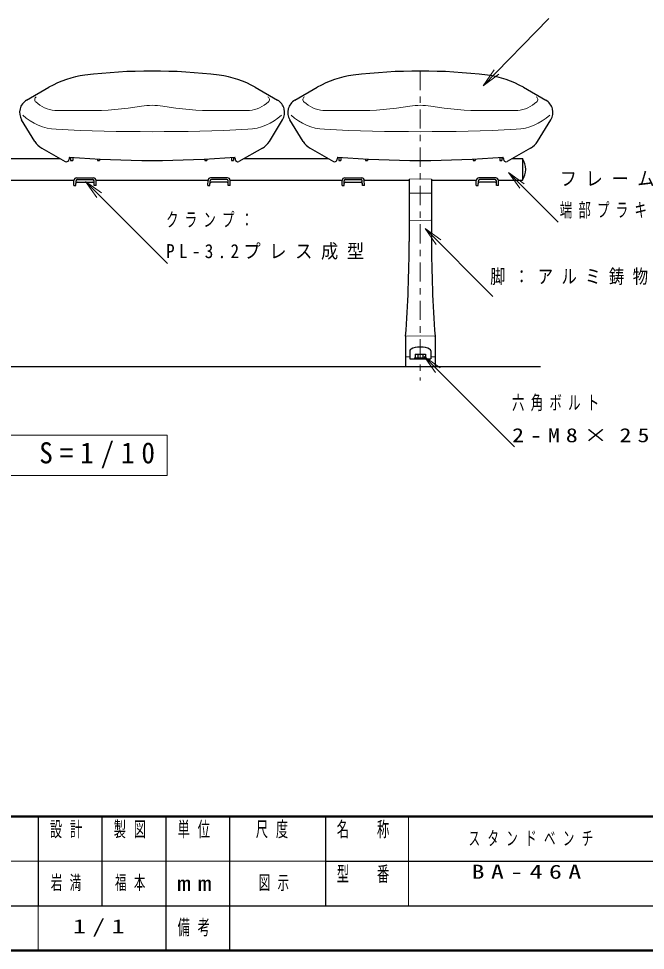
# Model space of a CAD drawing. Units: millimetres on the paper, scale 1:10. Extents: x -365 to 0, y -5 to 257.
# Drawn here: x -230.5 to -132.4, y 0 to 146 of the extents above; entities that cross this region are included whole.
import ezdxf

# ---------------------------------------------------------------- set-up
doc = ezdxf.new("R2010")
doc.units = ezdxf.units.MM
doc.linetypes.add('USER2', pattern=[6, 3, -1, 1, -1])
doc.layers.add('LY_1', color=7, linetype='Continuous', lineweight=25)
doc.layers.add('LY_2', color=7, linetype='Continuous', lineweight=13)
doc.styles.add('ＭＳ ゴシック', font='')
doc.styles.get('ＭＳ ゴシック').set_extended_font_data('MS Gothic')

# ---------------------------------------------------------------- blocks, each defined once
blk = doc.blocks.new('open_arrow')
at = {"color": 0, "linetype": 'Continuous', "lineweight": -2}
blk.add_lwpolyline([(7.5, 1.25), (0, 0), (7.5, -1.25)], dxfattribs=at)

msp = doc.modelspace()

# ---------------------------------------------------------------- linework, layer by layer
at = {"layer": 'LY_1', "lineweight": 13}
for p, q in [((-157.817, 135.497), (-147.501, 146.015)), ((-224.884, 131.597), (-219.64, 131.597)), ((-199.64, 131.597), (-194.396, 131.597)), ((-182.884, 131.597), (-177.64, 131.597)), ((-157.64, 131.597), (-152.396, 131.597)), ((-153.85, 121.901), (-146.045, 114.096)), ((-220.054, 120.466), (-207.239, 107.651)), ((-169.39, 120.857), (-167.64, 120.897)), ((-167.64, 120.897), (-165.89, 120.857)), ((-169.292, 118.686), (-167.64, 118.647)), ((-167.64, 118.647), (-165.987, 118.686)), ((-169.292, 114.436), (-167.64, 114.397)), ((-167.64, 114.397), (-165.987, 114.436)), ((-166.908, 113.101), (-156.302, 102.494)), ((-169.842, 96.275), (-167.64, 96.323)), ((-165.438, 96.275), (-167.64, 96.323)), ((-169.392, 93.009), (-169.842, 93)), ((-167.028, 93.041), (-152.903, 78.915)), ((-165.438, 93), (-165.888, 93.009)), ((-207.29, 80.718), (-253.79, 80.718)), ((-207.29, 74.418), (-207.29, 80.718)), ((-253.79, 74.418), (-207.29, 74.418))]:
    msp.add_line(p, q, dxfattribs=at)
at = {"layer": 'LY_1', "linetype": 'USER2', "lineweight": 13}
msp.add_line((-167.64, 137.797), (-167.64, 89.305), dxfattribs=at)
at = {"layer": 'LY_1'}
for p, q in [((-229.281, 133.237), (-225.794, 135.251)), ((-193.485, 135.251), (-189.998, 133.237)), ((-187.281, 133.237), (-183.794, 135.251)), ((-151.485, 135.251), (-147.998, 133.237)), ((-227.998, 126.768), (-230.066, 130.165)), ((-191.281, 126.768), (-189.213, 130.165)), ((-185.998, 126.768), (-188.066, 130.165)), ((-149.281, 126.768), (-147.213, 130.165)), ((-226.905, 125.713), (-223.23, 123.648)), ((-192.374, 125.713), (-196.049, 123.648)), ((-184.905, 125.713), (-181.23, 123.648)), ((-150.374, 125.713), (-154.049, 123.648)), ((-222.64, 124.097), (-222.64, 123.994)), ((-196.64, 124.097), (-196.64, 123.994)), ((-180.64, 124.097), (-180.64, 123.994)), ((-154.64, 124.097), (-154.64, 123.994)), ((-221.89, 119.885), (-221.869, 120.697)), ((-221.89, 119.877), (-221.57, 119.877)), ((-221.57, 119.877), (-221.551, 120.616)), ((-221.47, 121.062), (-218.81, 121.062)), ((-221.362, 120.377), (-218.917, 120.377)), ((-221.351, 120.811), (-218.928, 120.811)), ((-218.71, 119.877), (-218.728, 120.616)), ((-218.39, 119.877), (-218.71, 119.877)), ((-218.39, 119.885), (-218.41, 120.697)), ((-200.895, 119.877), (-200.574, 119.877)), ((-200.894, 119.885), (-200.874, 120.697)), ((-200.575, 119.877), (-200.556, 120.616)), ((-197.814, 121.062), (-200.475, 121.062)), ((-197.922, 120.377), (-200.367, 120.377)), ((-197.933, 120.811), (-200.356, 120.811)), ((-197.715, 119.877), (-197.733, 120.616)), ((-197.395, 119.877), (-197.715, 119.877)), ((-197.395, 119.885), (-197.415, 120.697)), ((-179.89, 119.885), (-179.869, 120.697)), ((-179.89, 119.877), (-179.57, 119.877)), ((-179.57, 119.877), (-179.551, 120.616)), ((-179.47, 121.062), (-176.81, 121.062)), ((-179.362, 120.377), (-176.917, 120.377)), ((-179.351, 120.811), (-176.928, 120.811)), ((-176.71, 119.877), (-176.728, 120.616)), ((-176.39, 119.877), (-176.71, 119.877)), ((-176.39, 119.885), (-176.41, 120.697)), ((-169.39, 120.857), (-169.39, 111.095)), ((-165.89, 120.857), (-165.89, 111.095)), ((-158.895, 119.877), (-158.574, 119.877)), ((-158.894, 119.885), (-158.874, 120.697)), ((-158.575, 119.877), (-158.556, 120.616)), ((-155.814, 121.062), (-158.475, 121.062)), ((-155.922, 120.377), (-158.367, 120.377)), ((-155.933, 120.811), (-158.356, 120.811)), ((-155.715, 119.877), (-155.733, 120.616)), ((-155.395, 119.877), (-155.715, 119.877)), ((-155.395, 119.885), (-155.415, 120.697)), ((-169.94, 96.273), (-169.94, 91.497)), ((-165.34, 96.273), (-165.34, 91.497)), ((-169.29, 93.939), (-169.29, 92.697)), ((-165.99, 93.939), (-165.99, 92.697)), ((-169.29, 92.697), (-165.99, 92.697)), ((-168.54, 92.857), (-166.74, 92.857)), ((-168.54, 92.857), (-168.54, 92.697)), ((-166.74, 92.697), (-168.54, 92.697)), ((-168.43, 93.407), (-166.85, 93.407)), ((-168.43, 93.407), (-168.43, 92.857)), ((-168.035, 93.407), (-168.035, 92.857)), ((-167.245, 93.407), (-167.245, 92.857)), ((-166.85, 93.407), (-166.85, 92.857)), ((-166.74, 92.857), (-166.74, 92.697)), ((-335.64, 91.497), (-148.849, 91.497)), ((-169.94, 91.497), (-165.34, 91.497))]:
    msp.add_line(p, q, dxfattribs=at)
at = {"layer": 'LY_1', "color": 21}
for p, q in [((-222.39, 124.278), (-222.39, 123.797)), ((-222.07, 124.254), (-222.07, 123.797)), ((-197.21, 124.254), (-197.21, 123.797)), ((-196.89, 124.278), (-196.89, 123.797)), ((-180.39, 124.278), (-180.39, 123.797)), ((-180.07, 124.254), (-180.07, 123.797)), ((-155.21, 124.254), (-155.21, 123.797)), ((-154.89, 124.278), (-154.89, 123.797)), ((-222.39, 123.797), (-222.07, 123.797)), ((-218.21, 124.014), (-218.21, 123.797)), ((-218.21, 123.797), (-217.89, 123.797)), ((-217.89, 123.998), (-217.89, 123.797)), ((-201.39, 123.998), (-201.39, 123.797)), ((-201.39, 123.797), (-201.07, 123.797)), ((-201.07, 124.014), (-201.07, 123.797)), ((-197.21, 123.797), (-196.89, 123.797)), ((-180.39, 123.797), (-180.07, 123.797)), ((-176.21, 124.014), (-176.21, 123.797)), ((-176.21, 123.797), (-175.89, 123.797)), ((-175.89, 123.998), (-175.89, 123.797)), ((-159.39, 123.998), (-159.39, 123.797)), ((-159.39, 123.797), (-159.07, 123.797)), ((-159.07, 124.014), (-159.07, 123.797)), ((-155.21, 123.797), (-154.89, 123.797))]:
    msp.add_line(p, q, dxfattribs=at)
at = {"layer": 'LY_1', "color": 32}
for p, q in [((-237.25, 124.097), (-224.03, 124.097)), ((-195.25, 124.097), (-182.03, 124.097)), ((-153.25, 124.097), (-151.64, 124.097)), ((-151.64, 124.097), (-151.64, 120.697)), ((-239.415, 120.697), (-221.868, 120.697)), ((-218.411, 120.697), (-200.874, 120.697)), ((-197.415, 120.697), (-179.869, 120.697)), ((-176.41, 120.697), (-169.39, 120.697)), ((-165.89, 120.697), (-158.874, 120.697)), ((-155.415, 120.697), (-151.64, 120.697))]:
    msp.add_line(p, q, dxfattribs=at)
at = {"layer": 'LY_1'}
for centre, radius, start, end in [((-209.64, 52.797), 85, 82.89822, 97.10179), ((-167.64, 52.797), 85, 82.89822, 97.10179), ((-218.294, 122.26), 15, 97.10178, 120.00002), ((-200.985, 122.26), 15, 60, 82.89822), ((-176.294, 122.26), 15, 97.10178, 120.00002), ((-158.985, 122.26), 15, 60, 82.89822), ((-228.173, 131.318), 2.217, 119.99989, 211.33714), ((-191.106, 131.318), 2.217, 328.66284, 60.00001), ((-186.173, 131.318), 2.217, 119.99989, 211.33714), ((-149.106, 131.318), 2.217, 328.66284, 60.00001), ((-225.436, 128.328), 3, 211.33708, 240.67284), ((-193.844, 128.328), 3, 299.32721, 328.66286), ((-183.436, 128.328), 3, 211.33708, 240.67284), ((-151.844, 128.328), 3, 299.32721, 328.66286), ((-209.64, 293.047), 169.25, 265.59479, 274.40519), ((-222.44, 124.097), 0.2, 108.59698, 179.99996), ((-196.84, 124.097), 0.2, 0, 71.40304), ((-167.64, 293.047), 169.25, 265.59479, 274.40519), ((-180.44, 124.097), 0.2, 108.59698, 179.99996), ((-154.84, 124.097), 0.2, 0, 71.40304), ((-223.036, 123.994), 0.396, 240.67326, 0), ((-196.243, 123.994), 0.396, 179.99996, 299.32681), ((-181.036, 123.994), 0.396, 240.67326, 0), ((-154.243, 123.994), 0.396, 179.99996, 299.32681), ((-221.47, 120.662), 0.4, 89.99998, 178.56127), ((-221.362, 120.177), 0.2, 90.00004, 178.56127), ((-221.351, 120.611), 0.2, 90.00004, 178.56127), ((-218.928, 120.611), 0.2, 1.43875, 89.99998), ((-218.917, 120.177), 0.2, 1.43876, 89.99998), ((-218.81, 120.662), 0.4, 1.43875, 89.99998), ((-200.475, 120.662), 0.4, 90.00002, 178.56125), ((-200.367, 120.177), 0.2, 90.00002, 178.56124), ((-200.356, 120.611), 0.2, 90.00002, 178.56125), ((-197.933, 120.611), 0.2, 1.43873, 89.99996), ((-197.922, 120.177), 0.2, 1.43873, 89.99996), ((-197.814, 120.662), 0.4, 1.43873, 90.00002), ((-179.47, 120.662), 0.4, 89.99998, 178.56127), ((-179.362, 120.177), 0.2, 90.00004, 178.56127), ((-179.351, 120.611), 0.2, 90.00004, 178.56127), ((-176.928, 120.611), 0.2, 1.43875, 89.99998), ((-176.917, 120.177), 0.2, 1.43876, 89.99998), ((-176.81, 120.662), 0.4, 1.43875, 89.99998), ((-158.475, 120.662), 0.4, 90.00002, 178.56125), ((-158.367, 120.177), 0.2, 90.00002, 178.56124), ((-158.356, 120.611), 0.2, 90.00002, 178.56125), ((-155.933, 120.611), 0.2, 1.43873, 89.99996), ((-155.922, 120.177), 0.2, 1.43873, 89.99996), ((-155.814, 120.662), 0.4, 1.43873, 90.00002), ((-369.39, 111.095), 200, 355.74985, 0), ((34.11, 111.095), 200, 179.99996, 184.2501)]:
    msp.add_arc(centre, radius, start, end, dxfattribs=at)
at = {"layer": 'LY_1', "lineweight": 13}
for centre, radius, start, end in [((-227.523, 133.329), 0.5, 120.00003, 227.78011), ((-224.23, 136.958), 5.4, 227.77998, 263.04697), ((-195.049, 136.958), 5.4, 276.95301, 312.21997), ((-191.757, 133.329), 0.5, 312.22012, 60.00007), ((-185.523, 133.329), 0.5, 120.00003, 227.78011), ((-182.23, 136.958), 5.4, 227.77998, 263.04697), ((-153.049, 136.958), 5.4, 276.95301, 312.21997), ((-149.757, 133.329), 0.5, 312.22012, 60.00007), ((-219.64, 181.722), 50.125, 270.00002, 279.57394), ((-209.64, 122.435), 10, 80.4261, 99.57392), ((-199.64, 181.722), 50.125, 260.42604, 270.00002), ((-177.64, 181.722), 50.125, 270.00002, 279.57394), ((-167.64, 122.435), 10, 80.4261, 99.57392), ((-157.64, 181.722), 50.125, 260.42604, 270.00002), ((-224.23, 136.958), 8.3, 227.00854, 267.17076), ((-195.049, 136.958), 8.3, 272.82916, 312.99139), ((-182.23, 136.958), 8.3, 227.00854, 267.17076), ((-153.049, 136.958), 8.3, 272.82916, 312.99139), ((-209.64, 432.197), 303.9, 267.17081, 272.82917), ((-167.64, 432.197), 303.9, 267.17081, 272.82917)]:
    msp.add_arc(centre, radius, start, end, dxfattribs=at)
at = {"layer": 'LY_1', "color": 32}
msp.add_arc((-154.28, 122.397), 3.14, 327.22101, 32.77916, dxfattribs=at)
at = {"layer": 'LY_1'}
msp.add_ellipse((-167.64, 93.939), major_axis=(1.65, 0), ratio=0.363972, start_param=6.2831853, end_param=9.424778, dxfattribs=at)
at = {"layer": 'LY_2', "lineweight": 50}
for p, q in [((-365, 21), (0, 21)), ((-365, 0), (0, 0))]:
    msp.add_line(p, q, dxfattribs=at)
at = {"layer": 'LY_2', "lineweight": 25}
for p, q in [((-227.5, 21), (-227.5, 7)), ((-217.5, 21), (-217.5, 7)), ((-207.5, 21), (-207.5, 0)), ((-197.5, 21), (-197.5, 7)), ((-182.5, 21), (-182.5, 7)), ((-182.5, 14), (-70, 14)), ((-237.5, 7), (0, 7)), ((-197.5, 7), (-197.5, 0))]:
    msp.add_line(p, q, dxfattribs=at)
at = {"layer": 'LY_2'}
for p, q in [((-169.5, 21), (-169.5, 7)), ((-237.5, 14), (-182.5, 14)), ((-227.5, 7), (-227.5, 0))]:
    msp.add_line(p, q, dxfattribs=at)

# ---------------------------------------------------------------- block references
at = {"layer": 'LY_1', "lineweight": 13, "xscale": 0.4, "yscale": 0.4}
for p, rotation in [((-157.817, 135.497), 45.6), ((-153.85, 121.901), 315), ((-220.054, 120.466), 315), ((-166.908, 113.101), 315), ((-167.028, 93.041), 315)]:
    msp.add_blockref('open_arrow', p, dxfattribs=dict(at, rotation=rotation))

# ---------------------------------------------------------------- texts
at = {"layer": 'LY_1', "style": 'ＭＳ ゴシック'}
for s, insert, char_height, attachment_point in [('\\T1.5;\\W0.9;フレーム：25ASGP', (-145.819, 120.896), 2.199, 4), ('\\T1.5;\\W0.65;端部プラキャップ', (-145.819, 115.896), 2.199, 4), ('\\T1.5;\\W0.65;クランプ：', (-207.456, 114.451), 2.199, 4), ('\\T1.5;\\W0.9;PL-3.2プレス成型', (-207.456, 109.451), 2.199, 4), ('\\T1.55;\\W0.8;脚：アルミ鋳物\u3000AC7A', (-156.7, 105.494), 2.199, 4), ('\\T1.5;\\W0.65;六角ボルト', (-153.276, 85.715), 2.199, 4), ('\\T1.5;\\W1.25;2-M8×25L\\~SUS', (-153.276, 80.715), 2.199, 4), ('\\T1.5;\\W0.95;正面図\u3000S=1/10', (-230.54, 77.568), 3.299, 5), ('\\T1.64;\\W0.6;スタンドベンチ', (-149.75, 17.5), 2.199, 5), ('\\T1.5;\\W1.35;BA-46A', (-159.614, 13.422), 2.199, 1), ('\\T1.64;\\W0.6;岩満', (-225.5, 10.5), 2.199, 4), ('\\T1.64;\\W0.6;福本', (-212.5, 10.5), 2.199, 5), ('\\T1.64;\\W0.6;図示', (-190, 10.5), 2.199, 5), ('\\T1.5;\\W1.35;1/1', (-217.5, 3.5), 2.199, 5)]:
    msp.add_mtext(s, dxfattribs=dict(at, insert=insert, char_height=char_height, attachment_point=attachment_point))
at = {"layer": 'LY_2', "color": 4, "char_height": 2.346, "style": 'ＭＳ ゴシック'}
for s, insert, attachment_point in [('\\T1.64;\\W0.6;設計', (-222.5, 20.167), 2), ('\\T1.64;\\W0.6;製図', (-212.5, 20.167), 2), ('\\T1.64;\\W0.6;単位', (-202.5, 20.167), 2), ('\\T1.64;\\W0.6;尺度', (-190.25, 20.167), 2), ('\\T1.64;\\W0.6;名\u3000称', (-176, 20.167), 2), ('\\T1.64;\\W0.6;型\u3000番', (-176, 13.167), 2), ('\\T1.5;\\W1.35;mm', (-202.5, 10.5), 5), ('\\T1.64;\\W0.6;備考', (-202.5, 3.5), 5)]:
    msp.add_mtext(s, dxfattribs=dict(at, insert=insert, attachment_point=attachment_point))

doc.saveas('drawing.dxf')
